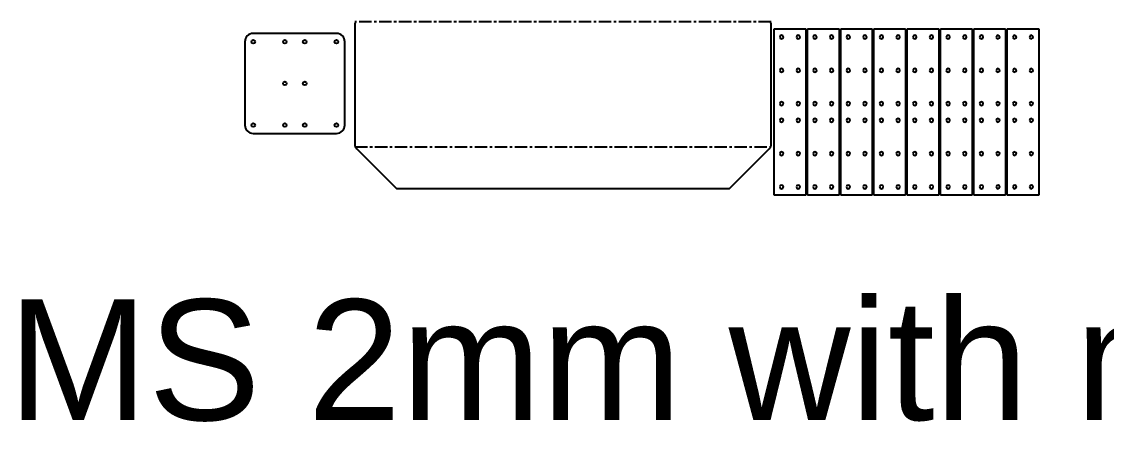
# Model space of a CAD drawing. Header units: millimetres. Extents: x -180 to 2481, y -290 to 1167.
# Drawn here: x -180 to 1123, y -290 to 228 of the extents above; entities that cross this region are included whole.
import ezdxf

# ---------------------------------------------------------------- set-up
doc = ezdxf.new("R2010")
doc.units = ezdxf.units.MM
doc.linetypes.add('AXES', pattern=[24, 15, -3, 3, -3])
doc.styles.get("Standard").update_dxf_attribs({"font": 'arial.ttf'})

# ---------------------------------------------------------------- blocks, each defined once
blk = doc.blocks.new('~CargoChairKiosk LasercuttingBaseFrame')
at = {"color": 1, "linetype": 'AXES'}
for p, q in [((700.326838, -650.08171), (200.326838, -650.08171)), ((200.326838, -800.245129), (700.326838, -800.245129))]:
    blk.add_line(p, q, dxfattribs=at)
at = {"color": 7, "ltscale": 0.002534}
blk.add_line((200.603201, -651.406429), (200.54817, -651.491572), dxfattribs=at)
at = {"color": 7, "ltscale": 0.002801}
blk.add_line((200.667485, -651.314668), (200.603201, -651.406429), dxfattribs=at)
at = {"color": 7, "ltscale": 0.003127}
blk.add_line((200.742639, -651.214696), (200.667485, -651.314668), dxfattribs=at)
at = {"color": 7, "ltscale": 0.003541}
blk.add_line((200.831074, -651.104056), (200.742639, -651.214696), dxfattribs=at)
at = {"color": 7, "ltscale": 0.004088}
blk.add_line((200.936433, -650.978985), (200.831074, -651.104056), dxfattribs=at)
at = {"color": 7, "ltscale": 0.004832}
blk.add_line((201.064106, -650.833875), (200.936433, -650.978985), dxfattribs=at)
at = {"color": 7, "ltscale": 0.006507}
blk.add_line((201.239361, -650.641457), (201.064106, -650.833875), dxfattribs=at)
at = {"color": 7, "ltscale": 0.016766}
blk.add_line((201.695503, -650.149809), (201.239361, -650.641457), dxfattribs=at)
at = {"color": 7, "ltscale": 0.0057}
blk.add_line((201.8487, -649.980948), (201.695503, -650.149809), dxfattribs=at)
at = {"color": 7, "ltscale": 0.005829}
blk.add_line((698.86459, -650.047151), (698.709429, -649.873129), dxfattribs=at)
at = {"color": 7, "ltscale": 0.005958}
blk.add_line((699.025513, -650.222942), (698.86459, -650.047151), dxfattribs=at)
at = {"color": 7, "ltscale": 0.014103}
blk.add_line((699.409487, -650.636225), (699.025513, -650.222942), dxfattribs=at)
at = {"color": 7, "ltscale": 0.005411}
blk.add_line((699.555502, -650.79599), (699.409487, -650.636225), dxfattribs=at)
at = {"color": 7, "ltscale": 0.004501}
blk.add_line((699.67517, -650.930527), (699.555502, -650.79599), dxfattribs=at)
at = {"color": 7, "ltscale": 0.00389}
blk.add_line((699.776502, -651.048585), (699.67517, -650.930527), dxfattribs=at)
at = {"color": 7, "ltscale": 0.003437}
blk.add_line((699.863783, -651.154798), (699.776502, -651.048585), dxfattribs=at)
at = {"color": 7, "ltscale": 0.003084}
blk.add_line((699.939699, -651.252057), (699.863783, -651.154798), dxfattribs=at)
at = {"color": 7, "ltscale": 0.002791}
blk.add_line((700.005827, -651.341981), (699.939699, -651.252057), dxfattribs=at)
at = {"color": 7, "ltscale": 0.002539}
blk.add_line((700.063325, -651.425676), (700.005827, -651.341981), dxfattribs=at)
at = {"color": 7, "ltscale": 0.001167}
blk.add_line((200.327967, -652.116754), (200.326838, -652.163419), dxfattribs=at)
at = {"color": 7}
for p, q in [((200.326838, -652.163419), (200.326838, -798.163419)), ((700.326838, -798.163419), (700.326838, -652.163419)), ((202.326838, -802.326838), (250.326838, -850.326838)), ((650.326838, -850.326838), (698.326838, -802.326838)), ((250.326838, -850.326838), (650.326838, -850.326838))]:
    blk.add_line(p, q, dxfattribs=at)
at = {"color": 7, "ltscale": 0.001575}
blk.add_line((200.333054, -652.053959), (200.327967, -652.116754), dxfattribs=at)
at = {"color": 7, "ltscale": 0.001611}
blk.add_line((200.342393, -651.990183), (200.333054, -652.053959), dxfattribs=at)
at = {"color": 7, "ltscale": 0.001667}
blk.add_line((200.356238, -651.924952), (200.342393, -651.990183), dxfattribs=at)
at = {"color": 7, "ltscale": 0.001744}
blk.add_line((200.374938, -651.85775), (200.356238, -651.924952), dxfattribs=at)
at = {"color": 7, "ltscale": 0.001842}
blk.add_line((200.398922, -651.788084), (200.374938, -651.85775), dxfattribs=at)
at = {"color": 7, "ltscale": 0.001868}
blk.add_line((200.42717, -651.71892), (200.398922, -651.788084), dxfattribs=at)
at = {"color": 7, "ltscale": 0.001989}
blk.add_line((200.461031, -651.646909), (200.42717, -651.71892), dxfattribs=at)
at = {"color": 7, "ltscale": 0.002137}
blk.add_line((200.501109, -651.571394), (200.461031, -651.646909), dxfattribs=at)
at = {"color": 7, "ltscale": 0.002317}
blk.add_line((200.54817, -651.491572), (200.501109, -651.571394), dxfattribs=at)
at = {"color": 7, "ltscale": 0.002332}
blk.add_line((700.113377, -651.504398), (700.063325, -651.425676), dxfattribs=at)
at = {"color": 7, "ltscale": 0.002161}
blk.add_line((700.156867, -651.579109), (700.113377, -651.504398), dxfattribs=at)
at = {"color": 7, "ltscale": 0.002018}
blk.add_line((700.194465, -651.650555), (700.156867, -651.579109), dxfattribs=at)
at = {"color": 7, "ltscale": 0.001899}
blk.add_line((700.22669, -651.719337), (700.194465, -651.650555), dxfattribs=at)
at = {"color": 7, "ltscale": 0.0018}
blk.add_line((700.253953, -651.785962), (700.22669, -651.719337), dxfattribs=at)
at = {"color": 7, "ltscale": 0.001719}
blk.add_line((700.276577, -651.850874), (700.253953, -651.785962), dxfattribs=at)
at = {"color": 7, "ltscale": 0.001654}
blk.add_line((700.294817, -651.914479), (700.276577, -651.850874), dxfattribs=at)
at = {"color": 7, "ltscale": 0.001606}
blk.add_line((700.308864, -651.977164), (700.294817, -651.914479), dxfattribs=at)
at = {"color": 7, "ltscale": 0.001574}
blk.add_line((700.318849, -652.039313), (700.308864, -651.977164), dxfattribs=at)
at = {"color": 7, "ltscale": 0.001557}
blk.add_line((700.324838, -652.101317), (700.318849, -652.039313), dxfattribs=at)
at = {"color": 7, "ltscale": 0.001553}
blk.add_line((700.326838, -652.163419), (700.324838, -652.101317), dxfattribs=at)
at = {"color": 7, "ltscale": 0.003176}
blk.add_line((200.326838, -798.163419), (200.328874, -798.290442), dxfattribs=at)
at = {"color": 7, "ltscale": 0.003263}
blk.add_line((200.328874, -798.290442), (200.334945, -798.420837), dxfattribs=at)
at = {"color": 7, "ltscale": 0.003392}
blk.add_line((200.334945, -798.420837), (200.345175, -798.556134), dxfattribs=at)
at = {"color": 7, "ltscale": 0.00351}
blk.add_line((200.345175, -798.556134), (200.359659, -798.695796), dxfattribs=at)
at = {"color": 7, "ltscale": 0.003617}
blk.add_line((200.359659, -798.695796), (200.378465, -798.839264), dxfattribs=at)
at = {"color": 7, "ltscale": 0.003713}
blk.add_line((200.378465, -798.839264), (200.401636, -798.985954), dxfattribs=at)
at = {"color": 7, "ltscale": 0.003796}
blk.add_line((200.401636, -798.985954), (200.429187, -799.135264), dxfattribs=at)
at = {"color": 7, "ltscale": 0.003866}
blk.add_line((200.429187, -799.135264), (200.461111, -799.286584), dxfattribs=at)
at = {"color": 7, "ltscale": 0.003924}
blk.add_line((200.461111, -799.286584), (200.497373, -799.439289), dxfattribs=at)
at = {"color": 7, "ltscale": 0.003968}
blk.add_line((200.497373, -799.439289), (200.537909, -799.592739), dxfattribs=at)
at = {"color": 7, "ltscale": 0.003998}
blk.add_line((200.537909, -799.592739), (200.582621, -799.746273), dxfattribs=at)
at = {"color": 7, "ltscale": 0.004013}
for p, q in [((200.582621, -799.746273), (200.631373, -799.899208)), ((200.631373, -799.899208), (200.683987, -800.050849))]:
    blk.add_line(p, q, dxfattribs=at)
at = {"color": 7, "ltscale": 0.003997}
blk.add_line((200.683987, -800.050849), (200.740243, -800.200504), dxfattribs=at)
at = {"color": 7, "ltscale": 0.003966}
blk.add_line((200.740243, -800.200504), (200.799884, -800.347506), dxfattribs=at)
at = {"color": 7, "ltscale": 0.003922}
blk.add_line((200.799884, -800.347506), (200.862637, -800.491268), dxfattribs=at)
at = {"color": 7, "ltscale": 0.00387}
blk.add_line((200.862637, -800.491268), (200.928308, -800.631461), dxfattribs=at)
at = {"color": 7, "ltscale": 0.003814}
blk.add_line((200.928308, -800.631461), (200.996715, -800.767822), dxfattribs=at)
at = {"color": 7, "ltscale": 0.003753}
blk.add_line((200.996715, -800.767822), (201.06767, -800.900109), dxfattribs=at)
at = {"color": 7, "ltscale": 0.003688}
blk.add_line((201.06767, -800.900109), (201.140992, -801.028123), dxfattribs=at)
at = {"color": 7, "ltscale": 0.003621}
blk.add_line((201.140992, -801.028123), (201.216511, -801.151708), dxfattribs=at)
at = {"color": 7, "ltscale": 0.003552}
blk.add_line((201.216511, -801.151708), (201.294066, -801.270744), dxfattribs=at)
at = {"color": 7, "ltscale": 0.003482}
blk.add_line((201.294066, -801.270744), (201.373506, -801.385147), dxfattribs=at)
at = {"color": 7, "ltscale": 0.003412}
blk.add_line((201.373506, -801.385147), (201.454692, -801.494858), dxfattribs=at)
at = {"color": 7, "ltscale": 0.003343}
blk.add_line((201.454692, -801.494858), (201.537497, -801.599849), dxfattribs=at)
at = {"color": 7, "ltscale": 0.003275}
blk.add_line((201.537497, -801.599849), (201.621805, -801.700108), dxfattribs=at)
at = {"color": 7, "ltscale": 0.003209}
blk.add_line((201.621805, -801.700108), (201.707509, -801.795645), dxfattribs=at)
at = {"color": 7, "ltscale": 0.003145}
blk.add_line((201.707509, -801.795645), (201.794517, -801.886484), dxfattribs=at)
at = {"color": 7, "ltscale": 0.003083}
blk.add_line((201.794517, -801.886484), (201.882744, -801.972663), dxfattribs=at)
at = {"color": 7, "ltscale": 0.003025}
blk.add_line((201.882744, -801.972663), (201.97212, -802.054228), dxfattribs=at)
at = {"color": 7, "ltscale": 0.00297}
blk.add_line((201.97212, -802.054228), (202.062581, -802.131234), dxfattribs=at)
at = {"color": 7, "ltscale": 0.002919}
blk.add_line((202.062581, -802.131234), (202.154076, -802.203742), dxfattribs=at)
at = {"color": 7, "ltscale": 0.002871}
blk.add_line((202.154076, -802.203742), (202.246564, -802.271814), dxfattribs=at)
at = {"color": 7, "ltscale": 0.002433}
blk.add_line((202.246564, -802.271814), (202.326838, -802.326838), dxfattribs=at)
at = {"color": 7, "ltscale": 0.002799}
blk.add_line((698.326838, -802.326838), (698.419052, -802.263314), dxfattribs=at)
at = {"color": 7, "ltscale": 0.002793}
blk.add_line((698.419052, -802.263314), (698.508764, -802.196716), dxfattribs=at)
at = {"color": 7, "ltscale": 0.002834}
blk.add_line((698.508764, -802.196716), (698.597409, -802.126035), dxfattribs=at)
at = {"color": 7, "ltscale": 0.002879}
blk.add_line((698.597409, -802.126035), (698.684958, -802.051226), dxfattribs=at)
at = {"color": 7, "ltscale": 0.002927}
blk.add_line((698.684958, -802.051226), (698.771382, -801.972238), dxfattribs=at)
at = {"color": 7, "ltscale": 0.002979}
blk.add_line((698.771382, -801.972238), (698.856645, -801.889022), dxfattribs=at)
at = {"color": 7, "ltscale": 0.003033}
blk.add_line((698.856645, -801.889022), (698.940699, -801.801532), dxfattribs=at)
at = {"color": 7, "ltscale": 0.00309}
blk.add_line((698.940699, -801.801532), (699.023488, -801.70973), dxfattribs=at)
at = {"color": 7, "ltscale": 0.00315}
blk.add_line((699.023488, -801.70973), (699.104946, -801.613583), dxfattribs=at)
at = {"color": 7, "ltscale": 0.003212}
blk.add_line((699.104946, -801.613583), (699.184997, -801.513068), dxfattribs=at)
at = {"color": 7, "ltscale": 0.003276}
blk.add_line((699.184997, -801.513068), (699.263553, -801.408177), dxfattribs=at)
at = {"color": 7, "ltscale": 0.003341}
blk.add_line((699.263553, -801.408177), (699.340516, -801.298913), dxfattribs=at)
at = {"color": 7, "ltscale": 0.003407}
blk.add_line((699.340516, -801.298913), (699.415777, -801.185301), dxfattribs=at)
at = {"color": 7, "ltscale": 0.003473}
blk.add_line((699.415777, -801.185301), (699.489215, -801.067388), dxfattribs=at)
at = {"color": 7, "ltscale": 0.003538}
blk.add_line((699.489215, -801.067388), (699.560698, -800.945244), dxfattribs=at)
at = {"color": 7, "ltscale": 0.003602}
blk.add_line((699.560698, -800.945244), (699.630082, -800.818973), dxfattribs=at)
at = {"color": 7, "ltscale": 0.003664}
blk.add_line((699.630082, -800.818973), (699.697212, -800.68871), dxfattribs=at)
at = {"color": 7, "ltscale": 0.003722}
blk.add_line((699.697212, -800.68871), (699.761922, -800.554633), dxfattribs=at)
at = {"color": 7, "ltscale": 0.003776}
blk.add_line((699.761922, -800.554633), (699.824037, -800.416963), dxfattribs=at)
at = {"color": 7, "ltscale": 0.003824}
blk.add_line((699.824037, -800.416963), (699.883371, -800.275974), dxfattribs=at)
at = {"color": 7, "ltscale": 0.003864}
blk.add_line((699.883371, -800.275974), (699.939712, -800.13205), dxfattribs=at)
at = {"color": 7, "ltscale": 0.003898}
blk.add_line((699.939712, -800.13205), (699.992897, -799.985493), dxfattribs=at)
at = {"color": 7, "ltscale": 0.003927}
blk.add_line((699.992897, -799.985493), (700.04279, -799.83656), dxfattribs=at)
at = {"color": 7, "ltscale": 0.003949}
blk.add_line((700.04279, -799.83656), (700.08923, -799.685587), dxfattribs=at)
at = {"color": 7, "ltscale": 0.003962}
blk.add_line((700.08923, -799.685587), (700.132039, -799.533001), dxfattribs=at)
at = {"color": 7, "ltscale": 0.003963}
blk.add_line((700.132039, -799.533001), (700.171023, -799.379343), dxfattribs=at)
at = {"color": 7, "ltscale": 0.00395}
blk.add_line((700.171023, -799.379343), (700.205983, -799.225273), dxfattribs=at)
at = {"color": 7, "ltscale": 0.003919}
blk.add_line((700.205983, -799.225273), (700.236726, -799.071573), dxfattribs=at)
at = {"color": 7, "ltscale": 0.003868}
blk.add_line((700.236726, -799.071573), (700.263082, -798.919127), dxfattribs=at)
at = {"color": 7, "ltscale": 0.003795}
blk.add_line((700.263082, -798.919127), (700.284922, -798.768894), dxfattribs=at)
at = {"color": 7, "ltscale": 0.003701}
blk.add_line((700.284922, -798.768894), (700.302167, -798.621868), dxfattribs=at)
at = {"color": 7, "ltscale": 0.003585}
blk.add_line((700.302167, -798.621868), (700.314806, -798.479031), dxfattribs=at)
at = {"color": 7, "ltscale": 0.003449}
blk.add_line((700.314806, -798.479031), (700.322895, -798.341315), dxfattribs=at)
at = {"color": 7, "ltscale": 0.003295}
blk.add_line((700.322895, -798.341315), (700.326564, -798.209568), dxfattribs=at)
at = {"color": 7, "ltscale": 0.001154}
blk.add_line((700.326564, -798.209568), (700.326838, -798.163419), dxfattribs=at)
blk = doc.blocks.new('Pipe Joinery')
at = {"color": 7}
for p, q in [((0, 0), (0, -200)), ((38, 0), (0, 0)), ((38, -200), (38, 0)), ((0, -200), (38, -200))]:
    blk.add_line(p, q, dxfattribs=at)
for centre in [(9, -10), (29, -10), (9, -50), (29, -50), (9, -90), (29, -90), (9, -110), (29, -110), (9, -150), (29, -150), (9, -190), (29, -190)]:
    blk.add_circle(centre, 2.2, dxfattribs=at)
blk = doc.blocks.new('TV mount')
at = {"color": 7}
for p, q in [((0, 0), (0, -100)), ((110, 10), (10, 10)), ((120, -100), (120, 0)), ((10, -110), (110, -110))]:
    blk.add_line(p, q, dxfattribs=at)
for centre in [(10, 0), (48, 0), (72, 0), (110, 0), (48, -50), (72, -50), (10, -100), (48, -100), (72, -100), (110, -100)]:
    blk.add_circle(centre, 2.2, dxfattribs=at)
for centre, start, end in [((10, 0), 90, 180), ((110, 0), 0, 90), ((10, -100), 180, 270), ((110, -100), 270, 0)]:
    blk.add_arc(centre, 10, start, end, dxfattribs=at)

msp = doc.modelspace()

# ---------------------------------------------------------------- block references
for name, p in [('~CargoChairKiosk LasercuttingBaseFrame', (20, 878.4)), ('TV mount', (88.2, 204.3))]:
    msp.add_blockref(name, p)
at = {"xscale": -1, "rotation": 180}
for p in [(723.9, 20), (763.9, 20), (803.9, 20), (843.9, 20), (883.9, 20), (923.9, 20), (963.9, 20), (1003.9, 20)]:
    msp.add_blockref('Pipe Joinery', p, dxfattribs=at)

# ---------------------------------------------------------------- texts
at = {"insert": (-196.5, -105.1), "char_height": 144.91, "attachment_point": 1}
msp.add_mtext_dynamic_manual_height_columns('MS 2mm with material QTYx2', width=3160.398, gutter_width=12.5, heights=[0], dxfattribs=at)

doc.saveas('drawing.dxf')
